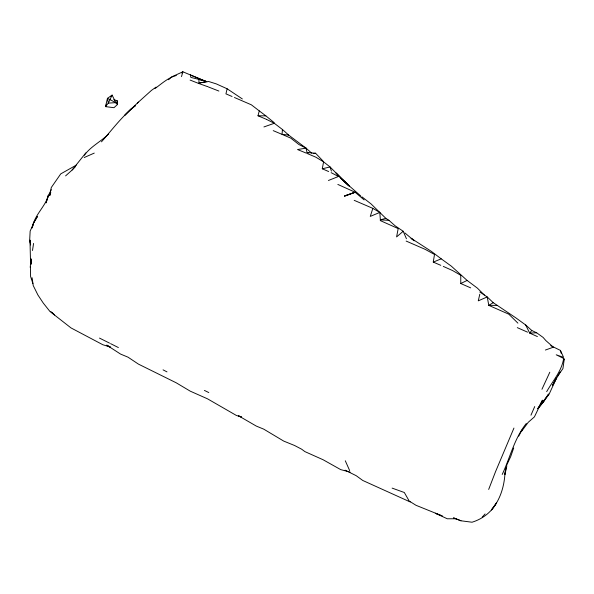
<?xml version="1.0" encoding="UTF-8"?>
<svg xmlns="http://www.w3.org/2000/svg" width="594" height="594" viewBox="0 0 594 594"><rect width="100%" height="100%" fill="white"/><g stroke="black" fill="none" stroke-linecap="round" stroke-linejoin="round"><path stroke-width="0.89" d="M470.678 287.86L460.766 283.524L460.766 275.297L452.613 270.567L443.287 266.402M266.699 119.468L274.302 123.285L282.432 129.492L282.068 134.378L290.8 138.15L298.864 144.49L306.051 148.151L311.672 153.148M30.443 267.018L30.584 276.492L32.908 283.568M30.205 267.404L31.081 258.843L31.17 263.714M32.499 250.512L33.568 243.429M505.479 470.322L504.841 474.509L506.051 467.708M440.793 265.325L433.256 262.095L434.504 254.47L425.222 249.376L406.155 241.067M328.631 171.532L322.282 168.785L323.582 161.85L315.83 157.18L306.831 153.349M113.833 99.577L117.241 100.794L116.721 103.527L117.382 104.589L113.966 107.692L105.494 106.623L107.455 98.322L112.125 95.107L115.8 102.643L116.721 103.527L115.288 102.435M506.853 465.785L504.855 475.089C503.853 487.689 499.829 500.296 491.424 509.949L496.614 502.621C491.453 512.214 482.38 519.074 472.03 522.223L460.981 520.789L453.653 517.909L460.981 520.789M168.614 79.737L171.399 77.02L182.878 71.777L190.347 74.933L190.874 77.428L198.908 79.388L198.975 83.071L208.687 81.497L216.35 83.917L227.108 88.766L225.95 93.867L232.068 96.488M479.804 294.201L478.274 300.839L487.229 296.941L493.235 302.68L515.718 317.768L525.683 324.985L531.764 330.472L536.642 332.788L543.109 337.422L545.834 340.562L553.348 347.2L545.389 350.044M266.461 119.357L258.011 115.771L259.259 110.885L251.359 104.811L234.437 97.498M32.024 227.769L33.219 223.426L37.4 216.528L33.42 223.374C36.694 213.105 45.448 205.791 48.478 195.359L51.247 189.672M48.277 195.136L46.05 202.91L48.478 195.359M181.497 76.619L182.878 71.777L181.757 73.017M50.772 192.315L49.718 195.678L51.284 187.518L60.744 173.879L76.329 165.11M372.802 208.494L370.27 216.409L379.811 212.414L380.353 219.839L388.944 220.337L395.181 225.846L403.192 231.266L406.437 238.736M32.158 227.896L33.524 223.708L30.153 231.051L29.7 239.701L30.621 244.988L29.982 240.117L30.42 258.115L31.103 264.434M513.713 447.965L510.692 456.593L506.823 464.857M488.669 489.449L495.552 471.629L513.944 428.066M549.799 372.245L541.951 389.278M502.205 474.465C510.216 457.491 514.359 438.224 526.336 423.448M556.504 378.103L548.997 394.468L542.188 402.97M530.962 415.191L534.704 406.571M106.571 104.195L105.494 106.623L108.316 103.111L112.125 95.107L111.1 96.287M522.111 429.811L518.696 436.159M556.496 377.613L552.472 385.491L560.12 372.03M84.4 155.205C90.652 146.466 101.077 141.558 108.657 133.925M546.666 391.669C552.791 380.851 561.753 371.146 563.654 358.464L556.222 354.796L563.587 357.35L560.394 350.401L550.712 345.649M557.558 376.277L562.934 368.584L564.3 358.88L564.018 359.867M65.6 175.883L72.164 169.988L85.826 152.888M154.997 88.543C161.516 83.836 168.377 77.472 176.344 75.505M521.435 431.511L528.289 422.267L534.414 416.877L542.485 400.163L537.978 408.553L543.785 401.262L537.681 408.679M101.47 141.832C112.4 129.433 122.267 115.904 135.425 105.665L130.658 109.192L124.866 115.191L137.786 102.68L138.476 102.161L137.385 103.059L151.47 90.377L156.073 87.103M531.764 330.472L529.67 333.093L537.407 336.575M537.659 408.731L543.807 401.544L548.648 394L542.174 402.895M482.202 517.144L485.083 513.944M72.164 169.988L75.327 166.78M403.192 231.266L396.584 236.924L398.188 228.586L380.205 220.552M479.833 292.018L487.229 296.941L488.795 305.316L493.235 302.68M460.766 283.524L467.107 280.427L477.353 288.105L484.37 295.025M84.2 157.529L94.26 153.096M433.256 262.095L441.223 258.843L451.336 266.164L467.107 280.427M328.43 180.487L338.461 176.477L331.148 172.661M344.446 196.295L355.145 192.241L364.122 199.903M263.929 126.945L274.302 123.285M355.145 192.241L344.587 195.923L355.145 192.233L337.838 184.43M380.353 219.839L385.848 218.354L388.944 220.337M322.282 168.785L330.064 166.951L347.928 184.986M198.975 83.071L206.801 81.556L198.908 79.388L205.376 81.178L190.347 74.933L205.175 81.103M308.783 152.896L307.031 152.487L306.051 148.151L297.52 149.532L305.992 153.007M313.112 153.586L315.57 153.237L323.002 161.004M536.642 332.788L529.67 333.093L525.683 324.985M455.858 518.77L447.289 518.777L435.32 513.261L440.191 515.124M258.011 115.771L265.845 115.852L274.116 122.594M488.795 305.316L497.416 305.413M307.031 152.487L315.57 153.237M306.051 148.151L288.691 135.105L282.068 134.378L273.218 130.635M350.126 472.111L340.674 469.609L323.106 459.749L304.856 451.589L301.693 449.227L294.594 445.507L283.717 441.09L263.758 429.158L256.318 426.091L238.558 415.815L241.661 417.025M241.431 417.092L236.308 415.414L207.499 398.819L190.251 391.164L176.218 382.803L138.439 364.115L128.037 357.187L120.56 354.076L106.72 345.114L110.551 347.171L102.784 344.713L70.976 327.903L49.903 311.419L43.273 303.081L37.934 295.032L33.227 285.566L32.098 277.74M198.849 83.516L207.588 86.642M392.137 488.12L404.314 492.5L409.199 501.054L415.978 505.286L442.627 516.06M218.896 91.06L208.152 86.858M190.095 80.071L198.344 83.323M354.195 200.327L372.832 208.353L379.811 212.414M488.795 305.375L508.828 314.196L517.909 323.151M517.285 327.636L527.554 332.165M410.261 501.975L362.763 480.464L356.185 475.683L345.107 470.173M204.403 390.406L208.798 392.56M99.495 338.097L109.541 343.109M110.536 343.622L118.384 347.564M163.06 369.862L166.981 371.874M242.352 98.953L227.108 88.766M259.259 110.885L265.845 115.852M441.223 258.843L431.326 251.359L411.1 238.276L414.263 240.815L404.841 232.907M361.857 196.785L371.072 203.935L385.848 218.354M323.582 161.85L330.064 166.951L331.422 171.117M340.949 178.289L347.267 183.672L349.539 186.546M360.647 195.857L344.245 181.534L336.048 173.017L349.027 185.915M282.432 129.492L288.691 135.105M342.07 179.381L348.463 185.335M51.834 312.444L54.566 314.931L50.965 311.672M345.292 460.773L349.673 470.626M560.394 350.401L561.256 353.348M117.241 100.794L117.382 104.589M115.8 102.643L108.316 103.111L107.455 98.322L115.8 102.643"/></g></svg>
